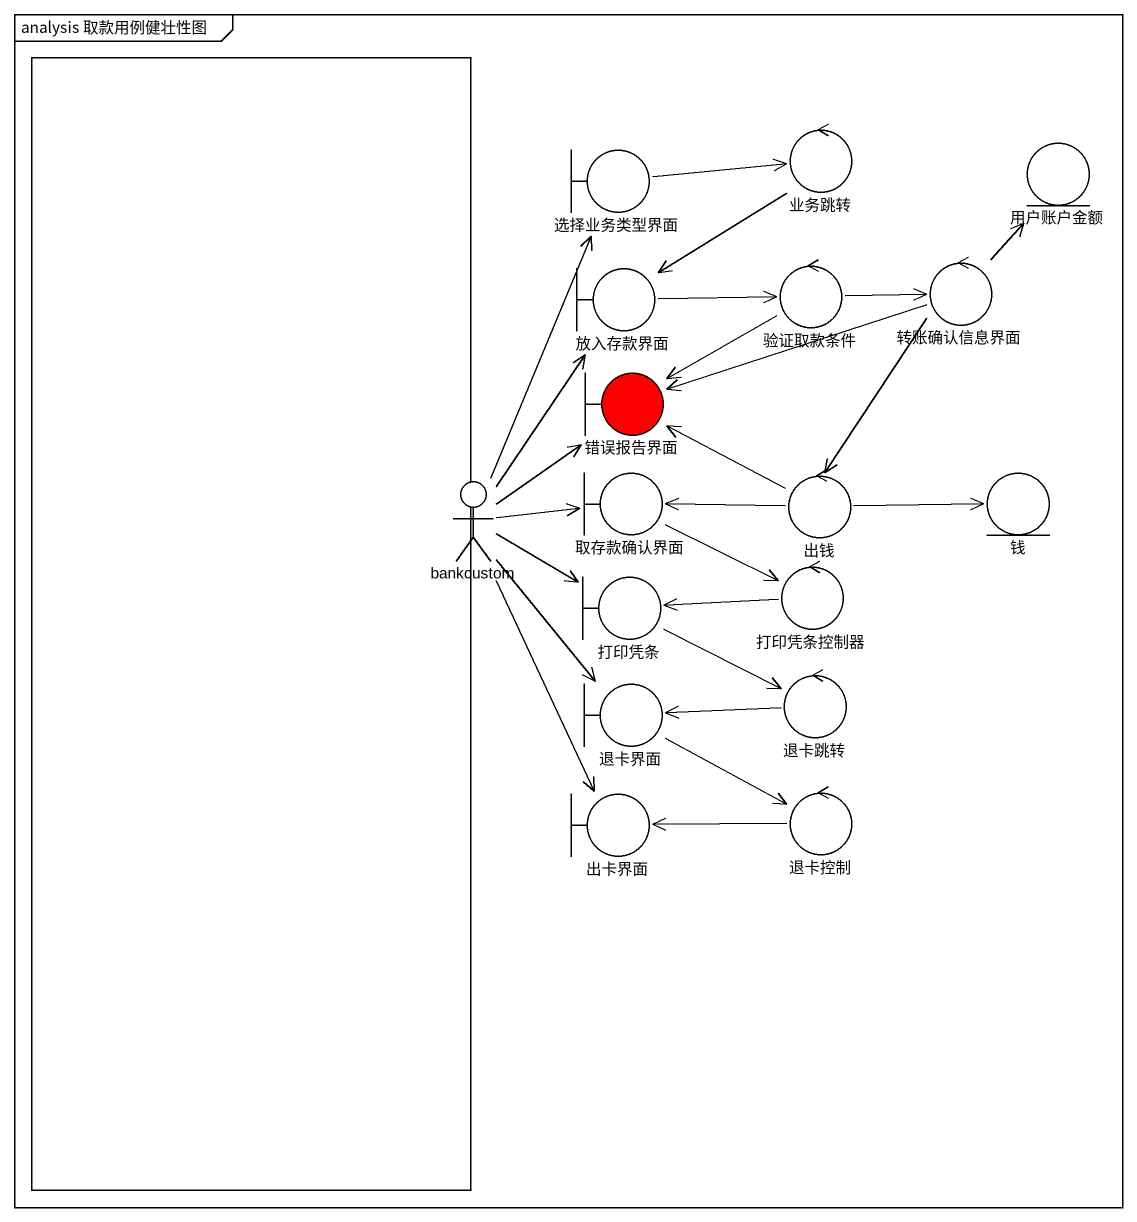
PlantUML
@startuml
mainframe analysis 取款用例健壮性图
rectangle " " as rectangle1
boundary 选择业务类型界面
control 业务跳转
entity 用户账户金额
boundary 放入存款界面
control 验证取款条件
control 转账确认信息界面
boundary 错误报告界面 #FF0000
boundary 取存款确认界面
control 出钱
entity 钱
actor bankcustom
boundary 打印凭条
control 打印凭条控制器
boundary 退卡界面
control 退卡跳转
boundary 出卡界面
control 退卡控制
选择业务类型界面 -right-> 业务跳转
业务跳转 --> 放入存款界面
放入存款界面 -right-> 验证取款条件
验证取款条件 -right-> 转账确认信息界面
验证取款条件 --> 错误报告界面
转账确认信息界面 -up-> 用户账户金额
转账确认信息界面 -left-> 错误报告界面
转账确认信息界面 --> 出钱
取存款确认界面 -right-> 打印凭条控制器
出钱 -left-> 错误报告界面
出钱 -left-> 取存款确认界面
出钱 -right-> 钱
bankcustom -up-> 选择业务类型界面
bankcustom -up-> 放入存款界面
bankcustom -up-> 错误报告界面
bankcustom -right-> 取存款确认界面
bankcustom -right-> 打印凭条
bankcustom --> 退卡界面
bankcustom --> 出卡界面
打印凭条 -right-> 退卡跳转
打印凭条控制器 -left-> 打印凭条
退卡界面 -right-> 退卡控制
退卡跳转 -left-> 退卡界面
退卡控制 -left-> 出卡界面
@enduml
